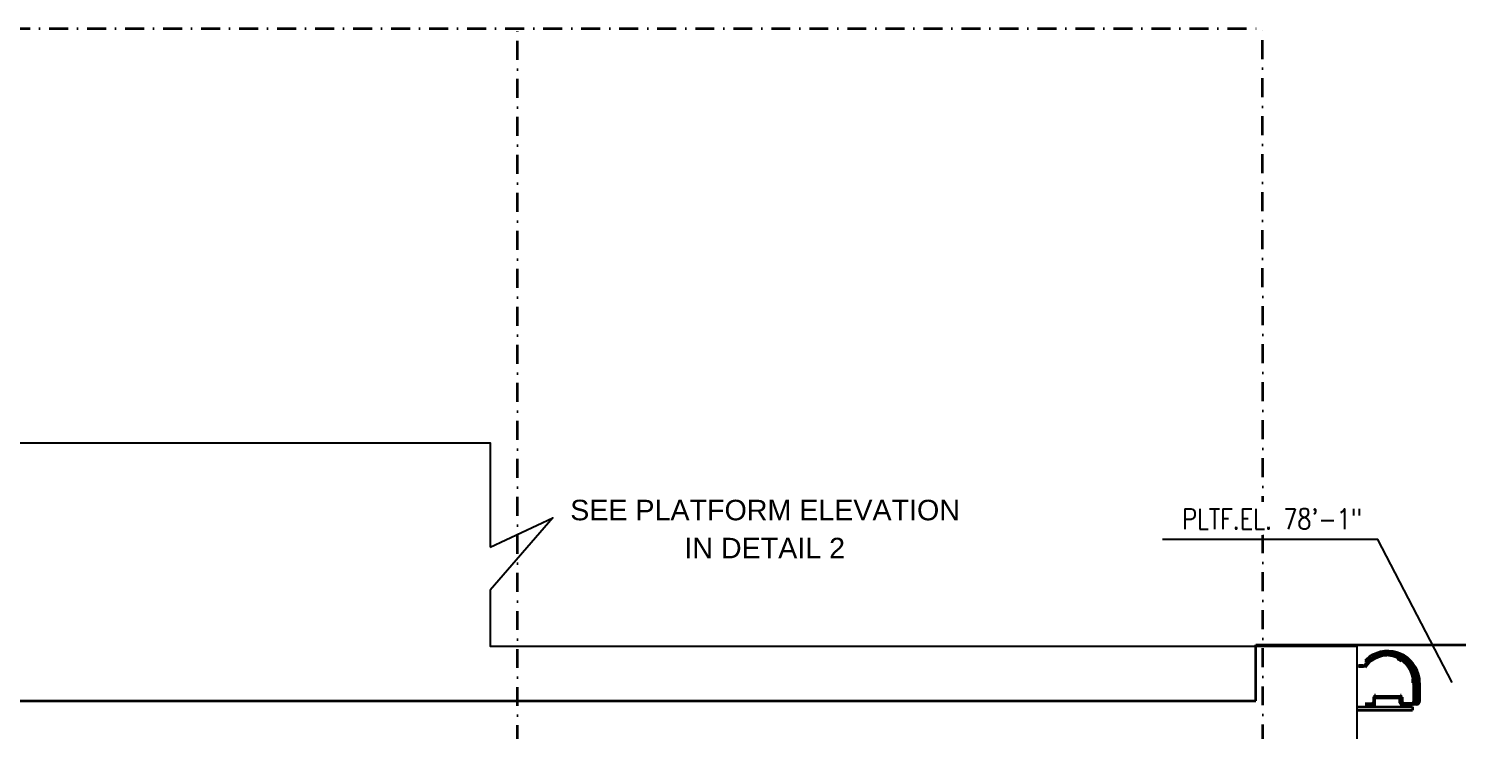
# Model space of a CAD drawing. Header units: inches. Extents: x 3135 to 9031, y -914 to 4011.
# Drawn here: x 5310 to 6230, y 3409 to 3862 of the extents above; entities that cross this region are included whole.
import ezdxf
from ezdxf.enums import TextEntityAlignment as Align

# ---------------------------------------------------------------- set-up
doc = ezdxf.new("R2010")
doc.units = ezdxf.units.IN
doc.header["$MEASUREMENT"] = 0
doc.linetypes.add('DASHDOT2', pattern=[12.700025, 6.350013, -3.175006, 0, -3.175006])
for name, color, linetype in [('Default', 7, 'Continuous'), ('TF_P_Ladder', 7, 'Continuous'), ('TF_P_Steel', 7, 'Continuous')]:
    doc.layers.add(name, color=color, linetype=linetype)
doc.styles.add('Arial', font='arial.ttf')
doc.styles.add('ROMANS', font='romans.shx')

# ---------------------------------------------------------------- blocks, each defined once
blk = doc.blocks.new('A$Cdd380a1b')
at = {"layer": 'TF_P_Ladder', "color": 8, "linetype": 'Continuous', "lineweight": 35}
for p, q in [((-54.0872, -8.2851), (-54.1041, -8.2949)), ((-54.0997, -8.3078), (-54.1041, -8.2949)), ((-54.0983, -8.3121), (-54.0985, -8.3114)), ((-54.0814, -8.3023), (-54.0983, -8.3121)), ((-54.0983, -8.3121), (-54.0977, -8.3131)), ((-54.0983, -8.3121), (-54.0983, -8.3121)), ((-54.0983, -8.3121), (-54.0959, -8.3162)), ((-54.0959, -8.3162), (-54.079, -8.3064)), ((-54.0814, -8.3023), (-54.0881, -8.3062)), ((-54.0828, -8.2982), (-54.0872, -8.2851)), ((-54.0865, -8.2864), (-54.0872, -8.2851)), ((-54.082, -8.2978), (-54.0846, -8.2901)), ((-54.0814, -8.3023), (-54.0815, -8.3019)), ((-54.0814, -8.3023), (-54.0814, -8.3023)), ((-54.079, -8.3064), (-54.0814, -8.3023)), ((-54.0806, -8.3019), (-54.0807, -8.3015)), ((-53.96, -8.3023), (-53.9624, -8.3064)), ((-53.9624, -8.3064), (-53.9611, -8.3027)), ((-53.9624, -8.3064), (-53.9624, -8.3064)), ((-53.9624, -8.3064), (-53.9624, -8.3064)), ((-53.9624, -8.3064), (-53.9454, -8.3162)), ((-53.9624, -8.3064), (-53.9551, -8.3106)), ((-53.9604, -8.3031), (-53.961, -8.3041)), ((-53.9431, -8.3121), (-53.96, -8.3023)), ((-53.9582, -8.2942), (-53.9565, -8.2892)), ((-53.9574, -8.2946), (-53.9542, -8.2852)), ((-53.9542, -8.2852), (-53.9565, -8.2892)), ((-53.9372, -8.2949), (-53.9542, -8.2852)), ((-53.9454, -8.3162), (-53.9431, -8.3121)), ((-53.9454, -8.3161), (-53.9444, -8.3144)), ((-53.9454, -8.3161), (-53.9454, -8.3161)), ((-53.9416, -8.3078), (-53.9416, -8.3076)), ((-53.94, -8.3031), (-53.9372, -8.2949)), ((-54.1597, -8.3407), (-54.1597, -8.3454)), ((-54.1366, -8.3407), (-54.1597, -8.3407)), ((-54.1597, -8.3454), (-54.1366, -8.3454)), ((-53.8827, -8.4079), (-53.8874, -8.4079)), ((-53.8874, -8.4079), (-53.8874, -8.4275)), ((-53.8827, -8.4275), (-53.8827, -8.4079)), ((-53.8789, -8.4086), (-53.8741, -8.4095)), ((-53.8874, -8.424), (-53.8874, -8.4275)), ((-53.8874, -8.4275), (-53.8874, -8.4275)), ((-53.8874, -8.4275), (-53.8824, -8.4284)), ((-53.8874, -8.4275), (-53.8827, -8.4275)), ((-53.8827, -8.4275), (-53.8824, -8.4275)), ((-53.8824, -8.427), (-53.8824, -8.5207)), ((-53.8777, -8.5207), (-53.8777, -8.427)), ((-53.8777, -8.4284), (-53.873, -8.4293)), ((-53.8777, -8.4293), (-53.8754, -8.4297)), ((-53.8754, -8.4297), (-53.873, -8.4297)), ((-53.873, -8.5207), (-53.873, -8.427)), ((-53.8683, -8.427), (-53.8683, -8.5207)), ((-53.8566, -8.5207), (-53.8566, -8.427)), ((-53.8519, -8.427), (-53.8519, -8.5207)), ((-54.1266, -8.5309), (-54.0933, -8.5309)), ((-54.0933, -8.5356), (-54.1266, -8.5356)), ((-54.0832, -8.4996), (-54.0832, -8.5485)), ((-54.0832, -8.4996), (-54.0801, -8.4996)), ((-54.0785, -8.4957), (-54.0801, -8.4957)), ((-54.0801, -8.5024), (-54.0801, -8.4957)), ((-54.0801, -8.5035), (-54.0801, -8.5024)), ((-54.0785, -8.4899), (-54.0785, -8.5094)), ((-54.0738, -8.4899), (-54.0785, -8.4899)), ((-54.0785, -8.5094), (-54.0785, -8.5485)), ((-54.0785, -8.5094), (-54.0738, -8.5094)), ((-54.0738, -8.5094), (-54.0738, -8.4899)), ((-53.9488, -8.4957), (-54.0738, -8.4957)), ((-53.9535, -8.5035), (-54.0738, -8.5035)), ((-53.9488, -8.4996), (-53.9535, -8.4996)), ((-53.9535, -8.4996), (-53.9535, -8.5207)), ((-53.9488, -8.4899), (-53.9488, -8.5094)), ((-53.9441, -8.4899), (-53.9488, -8.4899)), ((-53.9488, -8.5207), (-53.9488, -8.5094)), ((-53.9488, -8.5094), (-53.9441, -8.5094)), ((-53.9441, -8.5094), (-53.9441, -8.4899)), ((-53.9426, -8.4957), (-53.9441, -8.4957)), ((-53.9441, -8.5094), (-53.9441, -8.5293)), ((-53.9441, -8.5345), (-53.9441, -8.5485)), ((-53.9426, -8.5024), (-53.9426, -8.4957)), ((-53.9426, -8.4996), (-53.9394, -8.4996)), ((-53.9426, -8.5035), (-53.9426, -8.5024)), ((-53.9394, -8.4996), (-53.9394, -8.5308)), ((-53.9394, -8.5355), (-53.9394, -8.5485)), ((-53.8926, -8.5309), (-53.9387, -8.5309)), ((-53.9387, -8.5356), (-53.8926, -8.5356)), ((-53.8832, -8.5356), (-53.8926, -8.5356)), ((-53.8668, -8.5356), (-53.8832, -8.5356)), ((-53.8724, -8.5309), (-53.8668, -8.5309))]:
    blk.add_line(p, q, dxfattribs=at)
for centre, radius, start, end in [((-54.0113, -8.427), 0.1594, 0, 118.21144), ((-54.1366, -8.3259), 0.0195, 270, 0), ((-54.1366, -8.3259), 0.0148, 270, 0), ((-54.0113, -8.427), 0.1383, 92.2002, 146.46101), ((-54.0113, -8.427), 0.1594, 125.32181, 136.31869), ((-54.0113, -8.427), 0.1547, 125.83645, 138.16833), ((-54.0207, -8.427), 0.143, 0, 135), ((-54.0113, -8.427), 0.143, 127.18622, 138.27741), ((-54.0222, -8.4284), 0.1398, 0.60236, 132.78875), ((-54.0113, -8.427), 0.1547, 0, 118.19549), ((-54.0113, -8.427), 0.143, 116.88471, 119.34008), ((-54.0113, -8.427), 0.143, 0, 91.87889), ((-54.0113, -8.427), 0.1383, 0, 61.66824), ((-54.0933, -8.5207), 0.0102, 270, 0), ((-54.0933, -8.5207), 0.0148, 270, 313.17355), ((-53.9387, -8.5207), 0.0148, 180, 270), ((-53.9387, -8.5207), 0.0102, 180, 270), ((-53.9293, -8.5207), 0.0102, 180, 270), ((-53.8926, -8.5207), 0.0102, 270, 0), ((-53.8926, -8.5207), 0.0148, 270, 0), ((-53.8832, -8.5207), 0.0148, 270, 0), ((-53.8832, -8.5207), 0.0102, 278.84988, 0), ((-53.8668, -8.5207), 0.0148, 270, 0), ((-53.8668, -8.5207), 0.0102, 270, 0)]:
    blk.add_arc(centre, radius, start, end, dxfattribs=at)
at = {"layer": 'TF_P_Steel', "color": 8, "linetype": 'Continuous', "lineweight": 35}
for p, q in [((-54.6756, -8.2361), (-53.5711, -8.2361)), ((-54.6756, -8.5173), (-54.6756, -8.2361)), ((-62.0774, -8.5173), (-54.6756, -8.5173)), ((-54.1656, -8.5485), (-53.887, -8.5485)), ((-53.887, -8.5485), (-53.887, -8.5643)), ((-54.1656, -8.5643), (-53.887, -8.5643))]:
    blk.add_line(p, q, dxfattribs=at)
at = {"layer": 'TF_P_Steel', "color": 8, "linetype": 'DASHDOT2', "lineweight": 35, "ltscale": 0.015}
for points in [[(-76.4334, -5.1349), (-54.6422, -5.1351)], [(-58.3908, -17.3425), (-58.3922, -5.1349)], [(-54.6376, -17.339), (-54.6422, -5.1349)]]:
    blk.add_lwpolyline(points, dxfattribs=at)

msp = doc.modelspace()

# ---------------------------------------------------------------- block references
at = {"xscale": 128, "yscale": 128, "zscale": 128}
msp.add_blockref('A$Cdd380a1b', (13098.63, 4518.8), dxfattribs=at)

# ---------------------------------------------------------------- next in the draw order: linework, layer by layer
at = {"color": 0}
for points in [[(5606.87, 3499.81), (5606.87, 3463.65), (6165.06, 3463.65), (6165.06, 3386.67), (4672.89, 3386.67), (4672.89, 3594.77), (5606.87, 3594.77), (5606.87, 3527.53)], [(5606.87, 3527.53), (5647.33, 3546.33), (5606.87, 3499.81)]]:
    msp.add_lwpolyline(points, dxfattribs=at)
at = {"color": 8}
msp.add_lwpolyline([(6226.47, 3440.27), (6178.69, 3532.48), (6040.05, 3532.48)], dxfattribs=at)

# ---------------------------------------------------------------- next in the draw order: texts
at = {"layer": 'Default', "color": 7, "style": 'Arial'}
for s, p in [('SEE PLATFORM ELEVATION', (5784, 3551.42)), ('IN DETAIL 2', (5783.76, 3526.94))]:
    msp.add_text(s, height=13.2, dxfattribs=at).set_placement(p, align=Align.MIDDLE_CENTER)

# ---------------------------------------------------------------- next in the draw order: wipeouts: each hides what was drawn before it
at = {"color": 3}
msp.add_wipeout([(6182.41, 3557.21), (6038.68, 3556.25), (6037.81, 3534.51), (6182.89, 3536.55)], dxfattribs=at)

# ---------------------------------------------------------------- next in the draw order: texts
at = {"layer": 'Default', "color": 8, "style": 'ROMANS', "width": 0.8}
msp.add_text('PLTF.EL. 78\'-1"', height=13.2, dxfattribs=at).set_placement((6110.56, 3545.7), align=Align.MIDDLE_CENTER)

doc.saveas('drawing.dxf')
